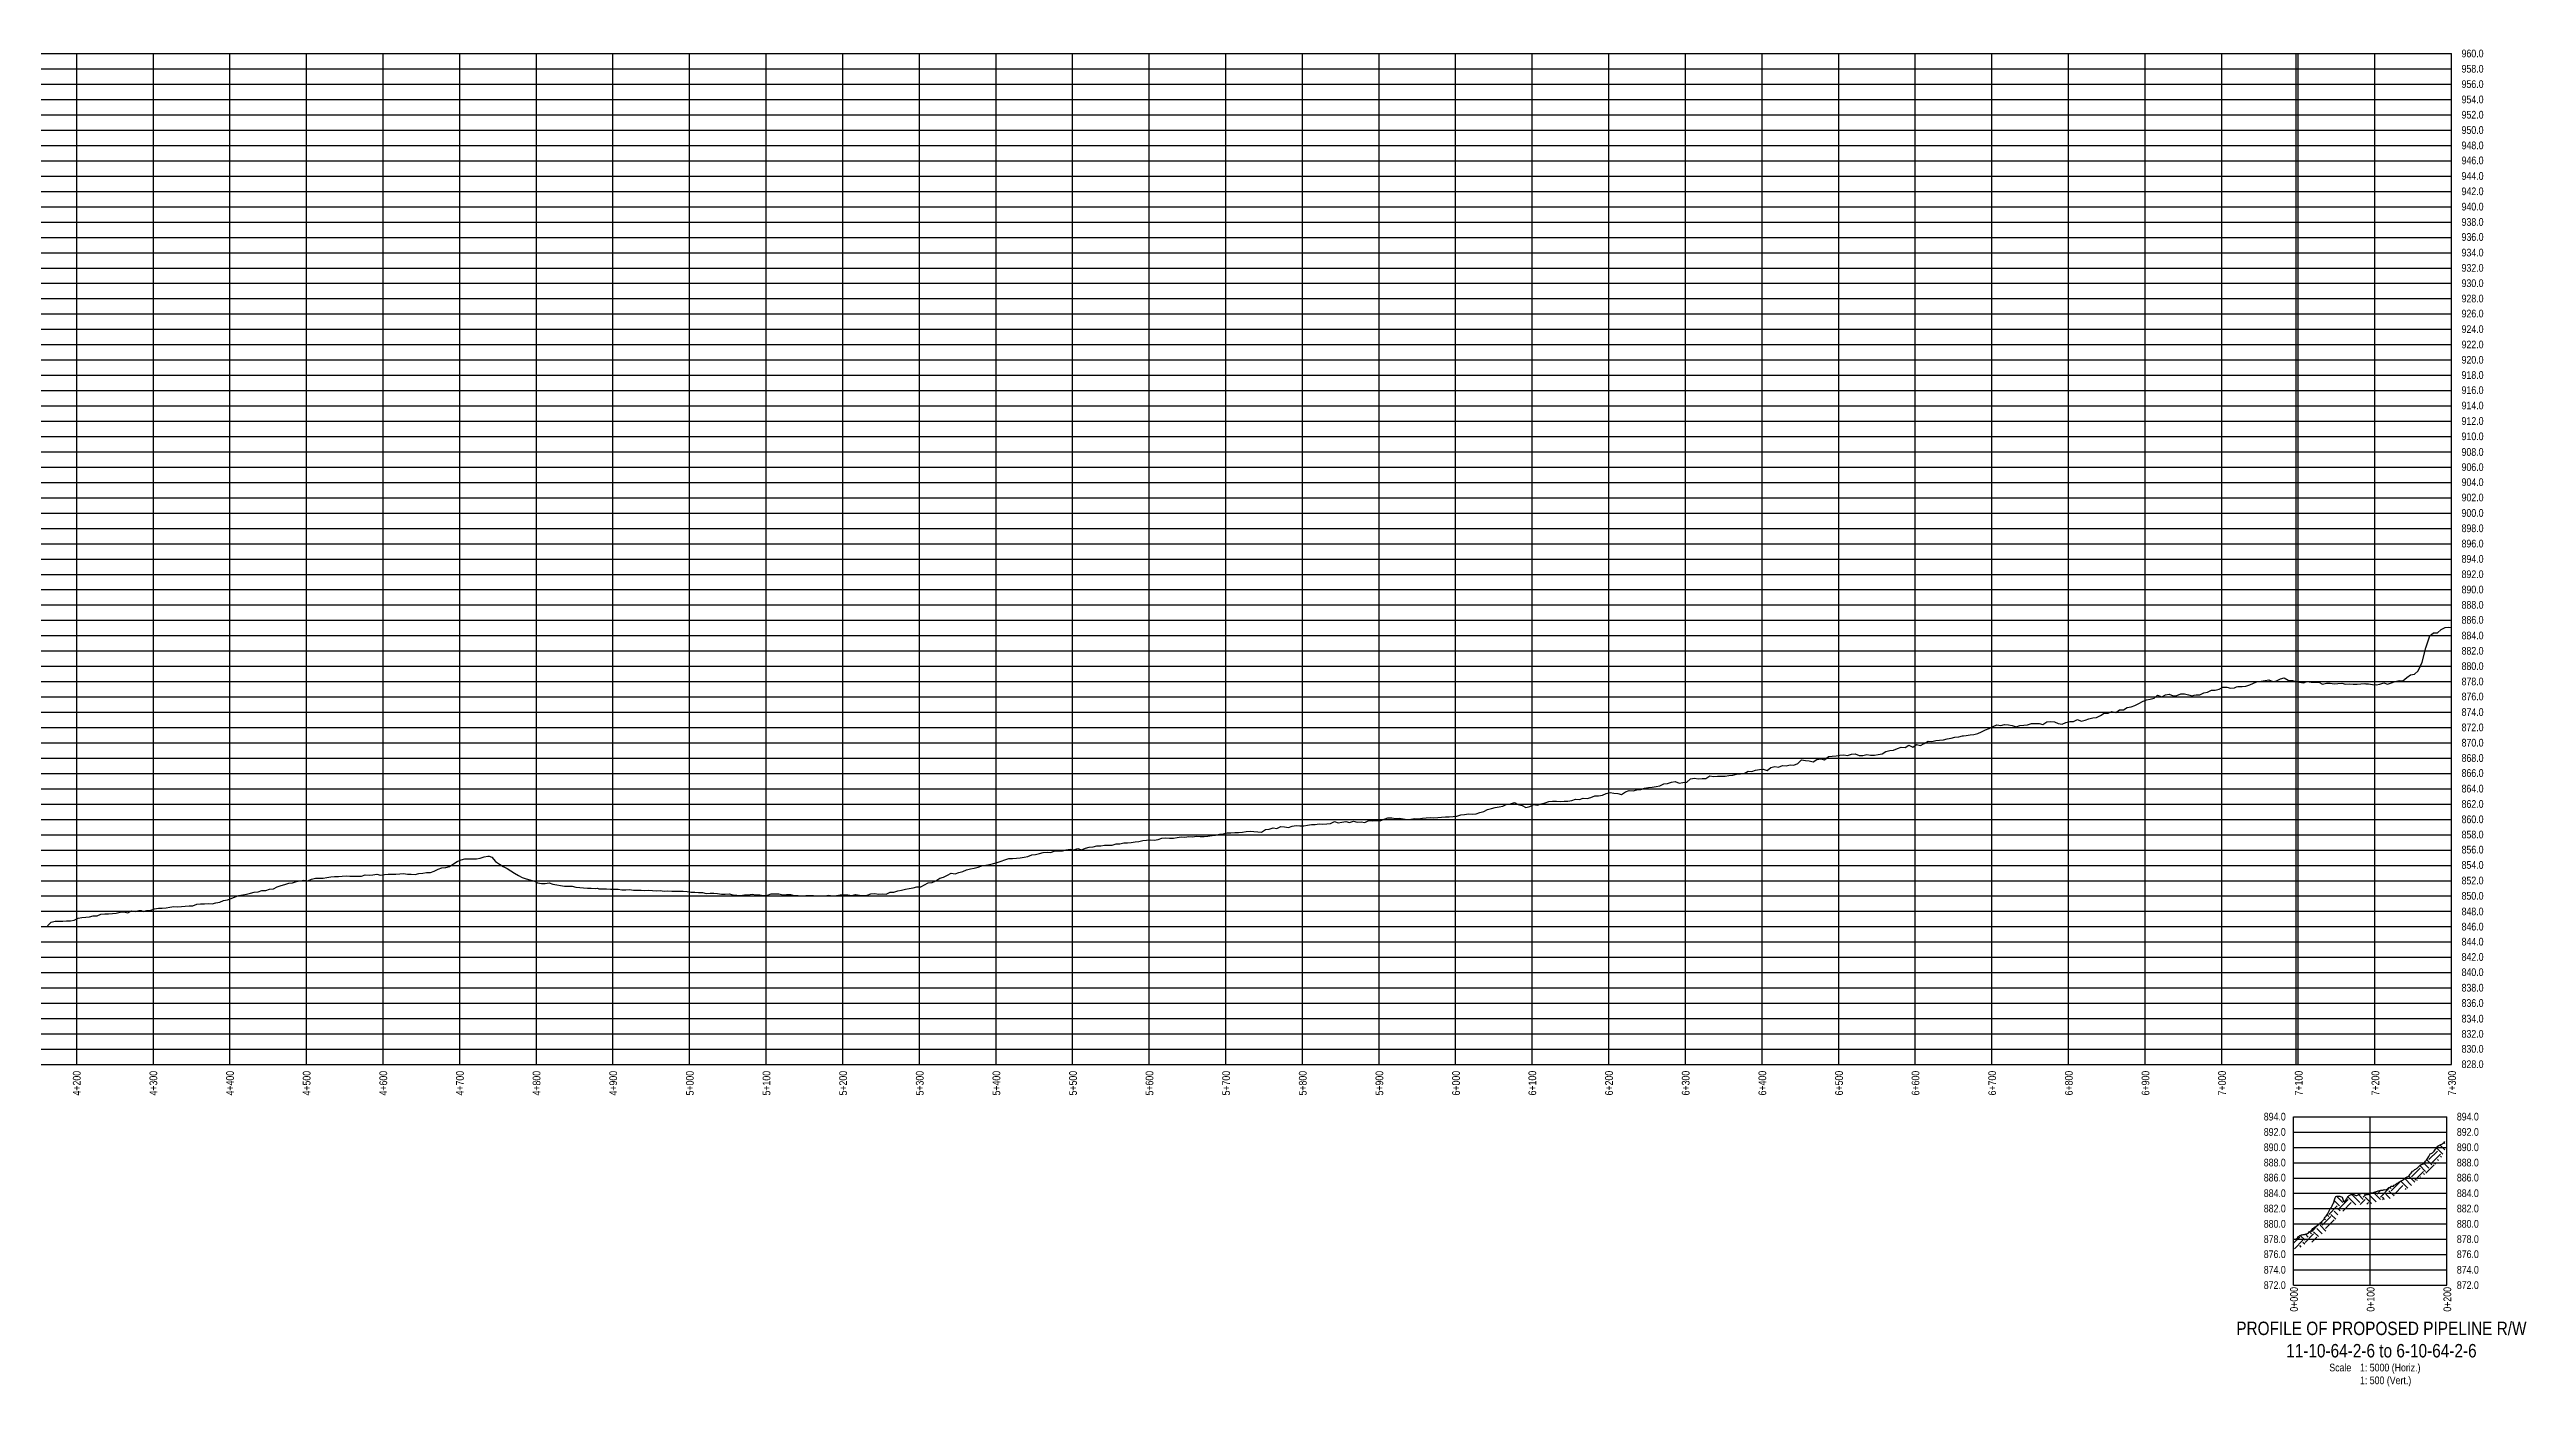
# Model space of a CAD drawing. Extents: x 406232 to 435383, y 6039561 to 6052989.
# Drawn here: x 429843 to 433074, y 6047899 to 6049644 of the extents above; entities that cross this region are included whole.
import ezdxf
from ezdxf.enums import TextEntityAlignment as Align

# ---------------------------------------------------------------- set-up
doc = ezdxf.new("R2010")
doc.units = 0
doc.header["$LTSCALE"] = 5
doc.linetypes.add('foc-TOPO', pattern=[1, 0.2, -0.8])
doc.layers.get('Defpoints').update_dxf_attribs({"color": 9})
for name, color, linetype in [('DETAIL-T', 7, 'Continuous'), ('L-DETAIL-T', 3, 'Continuous'), ('P-CROSSINGS-GRID', 8, 'Continuous'), ('P-CROSSINGS-GROUND', 48, 'foc-TOPO'), ('P-CROSSINGS-LINE', 3, 'Continuous'), ('S-T7', 7, 'Continuous')]:
    doc.layers.add(name, color=color, linetype=linetype)
doc.styles.add('140', font='ARIALN.TTF', dxfattribs={"height": 15})
doc.styles.add('80', font='ARIALN.TTF', dxfattribs={"height": 10})
doc.styles.add('80L', font='ARIALN.TTF', dxfattribs={"height": 10})

msp = doc.modelspace()

# ---------------------------------------------------------------- hatches: boundary and pattern name
at = {"layer": 'P-CROSSINGS-GROUND'}
h = msp.add_hatch(dxfattribs=at)
h.set_pattern_fill('EARTH', color=256, scale=2.500995, angle=45)
h.set_pattern_definition([(45, (-8603.97, 13797.937), (0, 22.459572015), [15.881315674, -15.881315674]), (45, (-8608.181, 13802.148), (0, 22.459572015), [15.881315674, -15.881315674]), (45, (-8612.392, 13806.36), (0, 22.459572015), [15.881315674, -15.881315674]), (135, (-8612.392, 13809.167), (-22.459572015, 0), [15.881315674, -15.881315674]), (135, (-8608.181, 13813.378), (-22.459572015, 0), [15.881315674, -15.881315674]), (135, (-8603.97, 13817.59), (-22.459572015, 0), [15.881315674, -15.881315674])])
h.paths.add_polyline_path([(432770.629, 6048078.766), (432772.015, 6048078.688), (432774.738, 6048078.865), (432778.919, 6048079.799), (432783.337, 6048082.709), (432784.599, 6048084.202), (432784.864, 6048084.293), (432785.428, 6048084.877), (432785.615, 6048084.909), (432787.526, 6048085.09), (432789.78, 6048085.829), (432790.848, 6048086.165), (432792.145, 6048086.606), (432794.729, 6048087.564), (432798.368, 6048090.041), (432799.735, 6048091.638), (432799.854, 6048091.736), (432800.964, 6048092.635), (432802.282, 6048093.767), (432803.65, 6048095.036), (432803.919, 6048095.308), (432804.644, 6048095.427), (432807.938, 6048098.429), (432808.411, 6048098.707), (432809.498, 6048099.38), (432811.084, 6048100.346), (432813.587, 6048102.304), (432815.236, 6048104.189), (432815.636, 6048104.619), (432816.974, 6048105.773), (432818.836, 6048108.081), (432820.043, 6048109.701), (432821.109, 6048111.184), (432822.059, 6048112.51), (432822.872, 6048113.608), (432823.744, 6048114.703), (432825.333, 6048116.71), (432827.261, 6048120.069), (432828.358, 6048122.882), (432828.884, 6048123.897), (432829.368, 6048124.711), (432830.561, 6048126.312), (432831.607, 6048128.298), (432837.722, 6048123.538), (432847.456, 6048132.683), (432849.334, 6048135.368), (432849.784, 6048136.066), (432850.283, 6048135.937), (432853.826, 6048135.888), (432858.934, 6048136.671), (432860.119, 6048137.555), (432864.114, 6048136.644), (432867.647, 6048136.965), (432869.796, 6048137.356), (432871.086, 6048137.723), (432872.577, 6048138.07), (432874.917, 6048138.945), (432876.161, 6048139.556), (432876.292, 6048139.573), (432878.461, 6048140.119), (432880.363, 6048140.752), (432880.526, 6048140.821), (432882.121, 6048141.106), (432884.009, 6048142.121), (432884.36, 6048142.182), (432885.519, 6048142.434), (432886.542, 6048142.64), (432887.495, 6048142.851), (432887.716, 6048142.894), (432888.454, 6048142.961), (432889.889, 6048143.176), (432892.227, 6048142.689), (432898.616, 6048145.386), (432900.816, 6048147.274), (432901.019, 6048147.428), (432902.044, 6048147.846), (432907.362, 6048149.46), (432910.14, 6048152.052), (432910.333, 6048152.206), (432910.533, 6048152.338), (432911.344, 6048152.805), (432912.733, 6048153.657), (432914.02, 6048154.529), (432915.123, 6048155.293), (432915.708, 6048155.707), (432915.98, 6048155.864), (432916.756, 6048156.269), (432917.708, 6048156.769), (432918.641, 6048157.246), (432920.597, 6048158.244), (432923.368, 6048160.323), (432923.898, 6048160.896), (432924.654, 6048161.183), (432927.629, 6048163.123), (432929.305, 6048164.651), (432930.99, 6048166.14), (432932.885, 6048168.456), (432934.06, 6048170.097), (432934.253, 6048170.358), (432934.47, 6048170.52), (432935.477, 6048171.283), (432936.062, 6048171.721), (432936.579, 6048172.049), (432937.888, 6048172.855), (432939.858, 6048174.27), (432941.491, 6048175.77), (432942.838, 6048177.051), (432943.07, 6048177.3), (432944.266, 6048177.662), (432947.292, 6048179.618), (432949.669, 6048181.535), (432951.728, 6048183.908), (432952.859, 6048185.446), (432953.552, 6048186.306), (432954.962, 6048187.94), (432956.778, 6048190.717), (432957.291, 6048191.718), (432957.595, 6048191.751), (432962.358, 6048196.397), (432964.001, 6048198.569), (432965.035, 6048199.995), (432965.97, 6048201.256), (432966.857, 6048202.435), (432967.418, 6048203.146), (432967.959, 6048203.395), (432967.959, 6048218.613), (432966.959, 6048217.536), (432965.959, 6048216.433), (432964.959, 6048215.799), (432963.959, 6048215.324), (432962.959, 6048214.848), (432961.959, 6048214.388), (432960.959, 6048213.908), (432959.959, 6048213.457), (432958.959, 6048212.628), (432957.959, 6048211.329), (432956.959, 6048210.062), (432955.959, 6048208.733), (432954.959, 6048207.384), (432953.959, 6048206.006), (432952.959, 6048204.683), (432951.959, 6048203.707), (432950.959, 6048203.599), (432949.959, 6048203.151), (432948.959, 6048202.389), (432947.959, 6048200.846), (432946.959, 6048198.953), (432945.959, 6048197.002), (432944.959, 6048195.472), (432943.959, 6048194.313), (432942.959, 6048193.075), (432941.959, 6048191.715), (432940.959, 6048190.562), (432939.959, 6048189.755), (432938.959, 6048189.109), (432937.959, 6048188.806), (432936.959, 6048188.658), (432935.959, 6048188.006), (432934.959, 6048186.92), (432933.959, 6048185.85), (432932.959, 6048184.898), (432931.959, 6048183.98), (432930.959, 6048183.262), (432929.959, 6048182.646), (432928.959, 6048182.012), (432927.959, 6048181.262), (432926.959, 6048180.506), (432925.959, 6048179.758), (432924.959, 6048178.802), (432923.959, 6048177.453), (432922.959, 6048176.055), (432921.959, 6048174.833), (432920.959, 6048173.949), (432919.959, 6048173.038), (432918.959, 6048172.386), (432917.959, 6048172.007), (432916.959, 6048171.572), (432915.959, 6048170.717), (432914.959, 6048169.634), (432913.959, 6048168.884), (432912.959, 6048168.373), (432911.959, 6048167.863), (432910.959, 6048167.337), (432909.959, 6048166.815), (432908.959, 6048166.237), (432907.959, 6048165.53), (432906.959, 6048164.837), (432905.959, 6048164.16), (432904.959, 6048163.547), (432903.959, 6048162.971), (432902.959, 6048162.309), (432901.959, 6048161.507), (432900.959, 6048160.574), (432899.959, 6048160.271), (432898.959, 6048160.536), (432897.959, 6048160.351), (432896.959, 6048159.658), (432895.959, 6048158.858), (432894.959, 6048158.451), (432893.959, 6048157.757), (432892.959, 6048156.996), (432891.959, 6048156.138), (432890.959, 6048155.716), (432889.959, 6048155.924), (432888.959, 6048155.813), (432887.959, 6048155.521), (432886.959, 6048155.371), (432885.959, 6048155.28), (432884.959, 6048155.087), (432883.959, 6048154.865), (432882.959, 6048154.664), (432881.959, 6048154.447), (432880.959, 6048154.272), (432879.959, 6048154.074), (432878.959, 6048153.592), (432877.959, 6048153.054), (432876.959, 6048152.875), (432875.959, 6048152.455), (432874.959, 6048152.122), (432873.959, 6048151.87), (432872.959, 6048151.741), (432871.959, 6048151.525), (432870.959, 6048150.922), (432869.959, 6048150.43), (432868.959, 6048150.056), (432867.959, 6048149.824), (432866.959, 6048149.539), (432865.959, 6048149.357), (432864.959, 6048149.266), (432863.959, 6048149.494), (432862.959, 6048150.311), (432861.959, 6048151.063), (432860.959, 6048151.378), (432859.959, 6048151.208), (432858.959, 6048151), (432857.959, 6048150.69), (432856.959, 6048150.33), (432855.959, 6048149.82), (432854.959, 6048149.295), (432853.959, 6048148.549), (432852.959, 6048148.395), (432851.959, 6048148.409), (432850.959, 6048148.668), (432849.959, 6048149.273), (432848.959, 6048149.797), (432847.959, 6048150.055), (432846.959, 6048149.588), (432845.959, 6048149.516), (432844.959, 6048149.038), (432843.959, 6048148.532), (432842.959, 6048148.062), (432841.959, 6048146.815), (432840.959, 6048145.453), (432839.959, 6048143.887), (432838.959, 6048142.334), (432837.959, 6048140.905), (432836.959, 6048139.965), (432835.959, 6048140.743), (432834.959, 6048143.589), (432833.959, 6048145.855), (432832.959, 6048146.606), (432831.959, 6048146.906), (432830.959, 6048147.328), (432829.959, 6048147.509), (432828.959, 6048147.468), (432827.959, 6048147.442), (432826.959, 6048147.447), (432825.959, 6048146.929), (432824.959, 6048145.13), (432823.959, 6048142.359), (432822.959, 6048139.677), (432821.959, 6048136.863), (432820.959, 6048134.895), (432819.959, 6048132.996), (432818.959, 6048131.654), (432817.959, 6048129.97), (432816.959, 6048128.043), (432815.959, 6048125.478), (432814.959, 6048123.736), (432813.959, 6048122.473), (432812.959, 6048121.218), (432811.959, 6048119.866), (432810.959, 6048118.471), (432809.959, 6048117.08), (432808.959, 6048115.737), (432807.959, 6048114.497), (432806.959, 6048113.636), (432805.959, 6048112.562), (432804.959, 6048111.418), (432803.959, 6048110.636), (432802.959, 6048110.027), (432801.959, 6048109.408), (432800.959, 6048108.821), (432799.959, 6048108.063), (432798.959, 6048107.151), (432797.959, 6048106.986), (432796.959, 6048106.173), (432795.959, 6048105.026), (432794.959, 6048104.017), (432793.959, 6048103.089), (432792.959, 6048102.23), (432791.959, 6048101.42), (432790.959, 6048100.6), (432789.959, 6048099.431), (432788.959, 6048098.751), (432787.959, 6048098.38), (432786.959, 6048098.039), (432785.959, 6048097.725), (432784.959, 6048097.397), (432783.959, 6048097.303), (432782.959, 6048097.129), (432781.959, 6048096.929), (432780.959, 6048096.713), (432779.959, 6048096.423), (432778.959, 6048096.16), (432777.959, 6048095.126), (432776.959, 6048094.781), (432775.959, 6048093.335), (432774.959, 6048092.152), (432773.959, 6048091.493), (432772.959, 6048091.27), (432771.959, 6048091.205), (432770.959, 6048091.261), (432770.629, 6048091.271)])

# ---------------------------------------------------------------- linework, layer by layer
at = {"layer": 'Defpoints', "color": 6}
msp.add_line((432773.996, 6048319.229), (432773.996, 6049638.627), dxfattribs=at)
at = {"layer": 'P-CROSSINGS-GRID', "color": 8}
for p, q in [((425679.984, 6049638.627), (432976.719, 6049638.627)), ((425679.984, 6049618.636), (432976.719, 6049618.636)), ((429878.105, 6048319.229), (429878.105, 6049638.627)), ((429978.061, 6048319.229), (429978.061, 6049638.627)), ((430078.016, 6048319.229), (430078.016, 6049638.627)), ((430177.971, 6048319.229), (430177.971, 6049638.627)), ((430277.927, 6048319.229), (430277.927, 6049638.627)), ((430377.882, 6048319.229), (430377.882, 6049638.627)), ((430477.837, 6048319.229), (430477.837, 6049638.627)), ((430577.792, 6048319.229), (430577.792, 6049638.627)), ((430677.748, 6048319.229), (430677.748, 6049638.627)), ((430777.703, 6048319.229), (430777.703, 6049638.627)), ((430877.658, 6048319.229), (430877.658, 6049638.627)), ((430977.613, 6048319.229), (430977.613, 6049638.627)), ((431077.569, 6048319.229), (431077.569, 6049638.627)), ((431177.524, 6048319.229), (431177.524, 6049638.627)), ((431277.479, 6048319.229), (431277.479, 6049638.627)), ((431377.434, 6048319.229), (431377.434, 6049638.627)), ((431477.39, 6048319.229), (431477.39, 6049638.627)), ((431577.345, 6048319.229), (431577.345, 6049638.627)), ((431677.3, 6048319.229), (431677.3, 6049638.627)), ((431777.256, 6048319.229), (431777.256, 6049638.627)), ((431877.211, 6048319.229), (431877.211, 6049638.627)), ((431977.166, 6048319.229), (431977.166, 6049638.627)), ((432077.121, 6048319.229), (432077.121, 6049638.627)), ((432177.077, 6048319.229), (432177.077, 6049638.627)), ((432277.032, 6048319.229), (432277.032, 6049638.627)), ((432376.987, 6048319.229), (432376.987, 6049638.627)), ((432476.942, 6048319.229), (432476.942, 6049638.627)), ((432576.898, 6048319.229), (432576.898, 6049638.627)), ((432676.853, 6048319.229), (432676.853, 6049638.627)), ((432776.808, 6048319.229), (432776.808, 6049638.627)), ((432876.763, 6048319.229), (432876.763, 6049638.627)), ((432976.719, 6048319.229), (432976.719, 6049638.627)), ((425679.984, 6049598.645), (432976.719, 6049598.645)), ((425679.984, 6049578.654), (432976.719, 6049578.654)), ((425679.984, 6049558.663), (432976.719, 6049558.663)), ((425679.984, 6049538.672), (432976.719, 6049538.672)), ((425679.984, 6049518.682), (432976.719, 6049518.682)), ((425679.984, 6049498.691), (432976.719, 6049498.691)), ((425679.984, 6049478.7), (432976.719, 6049478.7)), ((425679.984, 6049458.709), (432976.719, 6049458.709)), ((425679.984, 6049438.718), (432976.719, 6049438.718)), ((425679.984, 6049418.727), (432976.719, 6049418.727)), ((425679.984, 6049398.736), (432976.719, 6049398.736)), ((425679.984, 6049378.745), (432976.719, 6049378.745)), ((425679.984, 6049358.755), (432976.719, 6049358.755)), ((425679.984, 6049338.764), (432976.719, 6049338.764)), ((425679.984, 6049318.773), (432976.719, 6049318.773)), ((425679.984, 6049298.782), (432976.719, 6049298.782)), ((425679.984, 6049278.791), (432976.719, 6049278.791)), ((425679.984, 6049258.8), (432976.719, 6049258.8)), ((425679.984, 6049238.809), (432976.719, 6049238.809)), ((425679.984, 6049218.818), (432976.719, 6049218.818)), ((425679.984, 6049198.828), (432976.719, 6049198.828)), ((425679.984, 6049178.837), (432976.719, 6049178.837)), ((425679.984, 6049158.846), (432976.719, 6049158.846)), ((425679.984, 6049138.855), (432976.719, 6049138.855)), ((425679.984, 6049118.864), (432976.719, 6049118.864)), ((425679.984, 6049098.873), (432976.719, 6049098.873)), ((425679.984, 6049078.882), (432976.719, 6049078.882)), ((425679.984, 6049058.891), (432976.719, 6049058.891)), ((425679.984, 6049038.901), (432976.719, 6049038.901)), ((425679.984, 6049018.91), (432976.719, 6049018.91)), ((425679.984, 6048998.919), (432976.719, 6048998.919)), ((425679.984, 6048978.928), (432976.719, 6048978.928)), ((425679.984, 6048958.937), (432976.719, 6048958.937)), ((425679.984, 6048938.946), (432976.719, 6048938.946)), ((425679.984, 6048918.955), (432976.719, 6048918.955)), ((425679.984, 6048898.964), (432976.719, 6048898.964)), ((425679.984, 6048878.974), (432976.719, 6048878.974)), ((425679.984, 6048858.983), (432976.719, 6048858.983)), ((425679.984, 6048838.992), (432976.719, 6048838.992)), ((425679.984, 6048819.001), (432976.719, 6048819.001)), ((425679.984, 6048799.01), (432976.719, 6048799.01)), ((425679.984, 6048779.019), (432976.719, 6048779.019)), ((425679.984, 6048759.028), (432976.719, 6048759.028)), ((425679.984, 6048739.037), (432976.719, 6048739.037)), ((425679.984, 6048719.047), (432976.719, 6048719.047)), ((425679.984, 6048699.056), (432976.719, 6048699.056)), ((425679.984, 6048679.065), (432976.719, 6048679.065)), ((425679.984, 6048659.074), (432976.719, 6048659.074)), ((425679.984, 6048639.083), (432976.719, 6048639.083)), ((425679.984, 6048619.092), (432976.719, 6048619.092)), ((425679.984, 6048599.101), (432976.719, 6048599.101)), ((425679.984, 6048579.11), (432976.719, 6048579.11)), ((425679.984, 6048559.12), (432976.719, 6048559.12)), ((425679.984, 6048539.129), (432976.719, 6048539.129)), ((425679.984, 6048519.138), (432976.719, 6048519.138)), ((425679.984, 6048499.147), (432976.719, 6048499.147)), ((425679.984, 6048479.156), (432976.719, 6048479.156)), ((425679.984, 6048459.165), (432976.719, 6048459.165)), ((425679.984, 6048439.174), (432976.719, 6048439.174)), ((425679.984, 6048419.183), (432976.719, 6048419.183)), ((425679.984, 6048399.193), (432976.719, 6048399.193)), ((425679.984, 6048379.202), (432976.719, 6048379.202)), ((425679.984, 6048359.211), (432976.719, 6048359.211)), ((425679.984, 6048339.22), (432976.719, 6048339.22)), ((425679.984, 6048319.229), (432976.719, 6048319.229)), ((432770.629, 6048250.997), (432970.539, 6048250.997)), ((432770.629, 6048031.098), (432770.629, 6048250.997)), ((432870.584, 6048031.098), (432870.584, 6048250.997)), ((432970.539, 6048031.098), (432970.539, 6048250.997)), ((432770.629, 6048231.006), (432970.539, 6048231.006)), ((432770.629, 6048211.015), (432970.539, 6048211.015)), ((432770.629, 6048191.025), (432970.539, 6048191.025)), ((432770.629, 6048171.034), (432970.539, 6048171.034)), ((432770.629, 6048151.043), (432970.539, 6048151.043)), ((432770.629, 6048131.052), (432970.539, 6048131.052)), ((432770.629, 6048111.061), (432970.539, 6048111.061)), ((432770.629, 6048091.07), (432970.539, 6048091.07)), ((432770.629, 6048071.079), (432970.539, 6048071.079)), ((432770.629, 6048051.088), (432970.539, 6048051.088)), ((432770.629, 6048031.098), (432970.539, 6048031.098))]:
    msp.add_line(p, q, dxfattribs=at)
at = {"layer": 'P-CROSSINGS-LINE', "color": 3}
for points in [[(429839.772, 6048500.325), (429844.77, 6048504.809), (429849.768, 6048506.352), (429854.766, 6048506.323), (429859.763, 6048506.181), (429864.761, 6048506.632), (429869.759, 6048506.818), (429874.756, 6048507.463), (429879.754, 6048510.167), (429884.752, 6048510.84), (429889.75, 6048511.439), (429894.747, 6048511.873), (429899.745, 6048513.189), (429904.743, 6048513.425), (429909.741, 6048515.253), (429914.738, 6048515.846), (429919.736, 6048515.928), (429924.734, 6048516.196), (429929.731, 6048516.731), (429934.729, 6048517.865), (429939.727, 6048518.438), (429944.725, 6048517.303), (429949.722, 6048519.559), (429954.72, 6048519.045), (429959.718, 6048520.22), (429962.068, 6048520.177), (429964.715, 6048518.88), (429969.713, 6048520.155), (429974.711, 6048520.783), (429979.709, 6048522.192), (429984.706, 6048523.257), (429989.704, 6048523.048), (429994.702, 6048523.659), (429999.699, 6048524.629), (430004.697, 6048525.332), (430009.695, 6048524.773), (430014.693, 6048525.258), (430019.69, 6048525.644), (430024.688, 6048526.451), (430029.686, 6048526.456), (430034.683, 6048528.484), (430039.681, 6048528.871), (430044.679, 6048528.741), (430049.677, 6048529.211), (430054.674, 6048528.839), (430059.672, 6048530.326), (430064.67, 6048531.264), (430069.668, 6048533.312), (430074.665, 6048534.238), (430079.663, 6048535.962), (430084.661, 6048537.866), (430089.658, 6048539.718), (430094.656, 6048540.804), (430099.654, 6048541.478), (430104.652, 6048542.783), (430109.649, 6048543.954), (430114.647, 6048544.629), (430119.645, 6048546.24), (430124.642, 6048546.466), (430129.64, 6048547.829), (430134.638, 6048548.415), (430139.636, 6048551.24), (430144.633, 6048553.036), (430149.631, 6048554.1), (430154.629, 6048555.74), (430159.626, 6048556.316), (430164.624, 6048557.831), (430169.622, 6048558.808), (430174.62, 6048559.598), (430179.617, 6048559.072), (430184.615, 6048561.271), (430189.613, 6048562.342), (430194.61, 6048562.414), (430199.608, 6048562.36), (430204.606, 6048563.133), (430209.604, 6048563.925), (430214.601, 6048564.604), (430219.599, 6048564.447), (430224.597, 6048565.043), (430229.595, 6048565.31), (430234.592, 6048565.192), (430239.59, 6048565.165), (430244.588, 6048564.882), (430249.585, 6048565.174), (430254.583, 6048566.821), (430259.581, 6048566.363), (430264.579, 6048566.599), (430269.576, 6048567.691), (430274.574, 6048566.464), (430279.572, 6048567.102), (430284.569, 6048567.759), (430289.567, 6048567.593), (430294.565, 6048567.791), (430299.563, 6048568.019), (430304.56, 6048568.282), (430309.558, 6048567.543), (430314.556, 6048567.829), (430319.553, 6048567.131), (430324.551, 6048568.373), (430329.549, 6048569.06), (430334.547, 6048569.626), (430339.544, 6048569.626), (430344.542, 6048571.678), (430349.54, 6048574.284), (430354.537, 6048575.689), (430359.535, 6048576.208), (430364.533, 6048577.515), (430369.531, 6048581.223), (430374.528, 6048583.974), (430379.526, 6048586.522), (430384.524, 6048587.8), (430389.521, 6048587.785), (430394.519, 6048587.703), (430399.517, 6048587.458), (430404.515, 6048588.621), (430409.512, 6048590.394), (430414.51, 6048591.072), (430416.438, 6048591.075), (430419.508, 6048589.732), (430424.506, 6048584.003), (430429.503, 6048580.599), (430434.501, 6048577.802), (430439.499, 6048575.179), (430444.496, 6048571.955), (430449.494, 6048568.775), (430454.492, 6048565.935), (430459.49, 6048563.323), (430464.487, 6048561.719), (430469.485, 6048560.211), (430474.483, 6048558.927), (430479.48, 6048556.247), (430484.478, 6048555.285), (430489.476, 6048555.45), (430494.474, 6048556.31), (430499.471, 6048554.606), (430504.469, 6048553.77), (430509.467, 6048552.957), (430514.464, 6048552.064), (430519.462, 6048551.825), (430524.46, 6048551.747), (430529.458, 6048550.724), (430534.455, 6048550.242), (430539.453, 6048549.56), (430544.451, 6048549.188), (430549.448, 6048549.493), (430554.446, 6048548.895), (430557.592, 6048549.304), (430559.444, 6048548.478), (430564.442, 6048548.682), (430569.439, 6048548.513), (430574.437, 6048547.965), (430579.435, 6048547.869), (430584.433, 6048547.937), (430589.43, 6048547.236), (430594.428, 6048547.224), (430599.426, 6048547.631), (430604.423, 6048546.807), (430609.421, 6048546.65), (430614.419, 6048546.615), (430619.417, 6048546.484), (430624.414, 6048546.566), (430629.412, 6048546.269), (430634.41, 6048545.825), (430639.407, 6048546.491), (430644.405, 6048545.514), (430649.403, 6048545.743), (430654.401, 6048545.46), (430659.398, 6048545.528), (430664.396, 6048545.421), (430669.394, 6048545.444), (430674.391, 6048544.856), (430679.389, 6048544.111), (430684.387, 6048544.053), (430689.385, 6048543.541), (430694.382, 6048543.567), (430699.38, 6048542.327), (430704.378, 6048542.905), (430709.375, 6048542.604), (430714.373, 6048542.283), (430719.371, 6048541.625), (430724.369, 6048541.46), (430729.366, 6048542.137), (430734.364, 6048540.614), (430739.362, 6048540.092), (430744.359, 6048539.813), (430749.357, 6048540.526), (430754.355, 6048540.844), (430759.353, 6048541.719), (430764.35, 6048540.621), (430769.348, 6048540.638), (430774.346, 6048539.596), (430779.344, 6048540.176), (430784.341, 6048542.074), (430789.339, 6048541.797), (430794.337, 6048542.147), (430799.334, 6048540.713), (430804.332, 6048541.178), (430809.33, 6048540.992), (430814.328, 6048539.809), (430819.325, 6048539.618), (430824.323, 6048539.448), (430829.321, 6048539.763), (430834.318, 6048539.962), (430839.316, 6048539.891), (430844.314, 6048539.29), (430849.312, 6048539.434), (430854.309, 6048539.252), (430859.307, 6048540.094), (430864.305, 6048539.376), (430869.302, 6048539.963), (430874.3, 6048540.734), (430879.298, 6048540.693), (430884.296, 6048540.556), (430889.293, 6048539.604), (430894.291, 6048541.021), (430899.289, 6048540.393), (430904.286, 6048539.922), (430909.284, 6048540.364), (430914.282, 6048542.087), (430919.28, 6048542.231), (430924.277, 6048541.552), (430929.275, 6048541.811), (430934.273, 6048541.505), (430939.271, 6048544.221), (430944.268, 6048544.245), (430949.266, 6048545.903), (430954.264, 6048546.55), (430959.261, 6048548.185), (430964.259, 6048548.755), (430969.257, 6048549.629), (430974.255, 6048551.141), (430979.252, 6048551.095), (430984.25, 6048553.694), (430989.248, 6048556.274), (430994.245, 6048556.867), (430999.243, 6048559.116), (431004.241, 6048562.205), (431009.239, 6048563.83), (431014.236, 6048566.156), (431019.234, 6048568.795), (431024.232, 6048568.069), (431029.229, 6048569.58), (431034.227, 6048570.948), (431039.225, 6048573.124), (431044.223, 6048574.663), (431049.22, 6048575.24), (431054.218, 6048576.602), (431058.91, 6048578.404), (431064.213, 6048579.388), (431069.211, 6048580.065), (431074.209, 6048581.616), (431079.207, 6048582.66), (431084.204, 6048584.521), (431089.202, 6048586.205), (431094.2, 6048587.899), (431099.198, 6048587.919), (431104.195, 6048588.325), (431109.193, 6048588.775), (431114.191, 6048589.732), (431119.188, 6048590.64), (431124.186, 6048592.743), (431129.184, 6048593.112), (431134.182, 6048594.768), (431139.179, 6048595.888), (431144.177, 6048596.181), (431149.175, 6048596.003), (431154.172, 6048598.231), (431159.17, 6048598.283), (431164.168, 6048598.23), (431169.166, 6048599.351), (431174.163, 6048600.039), (431179.161, 6048599.259), (431184.159, 6048601.097), (431189.156, 6048599.582), (431194.154, 6048601.706), (431199.152, 6048602.761), (431204.15, 6048603.128), (431209.147, 6048604.43), (431214.145, 6048604.384), (431219.143, 6048605.375), (431224.14, 6048605.301), (431229.138, 6048605.642), (431234.136, 6048607.13), (431239.134, 6048607.18), (431244.131, 6048608.706), (431249.129, 6048608.447), (431254.127, 6048608.746), (431259.124, 6048609.823), (431264.122, 6048610.084), (431269.12, 6048611.397), (431274.118, 6048611.896), (431279.115, 6048612.536), (431284.113, 6048612.155), (431289.111, 6048613.048), (431294.109, 6048614.411), (431299.106, 6048614.903), (431304.104, 6048614.702), (431309.102, 6048614.532), (431314.099, 6048615.619), (431319.097, 6048616.553), (431324.095, 6048616.062), (431329.093, 6048616.676), (431334.09, 6048616.431), (431339.088, 6048617.081), (431344.086, 6048616.773), (431349.083, 6048616.795), (431354.081, 6048617.141), (431359.079, 6048617.9), (431359.639, 6048618.05), (431359.677, 6048618.064), (431364.077, 6048618.428), (431369.074, 6048619.919), (431374.072, 6048620.068), (431379.07, 6048621.491), (431384.067, 6048621.502), (431389.065, 6048622.152), (431394.063, 6048622.002), (431399.061, 6048622.582), (431404.058, 6048623.237), (431409.056, 6048623.78), (431414.054, 6048623.131), (431419.051, 6048622.939), (431424.049, 6048622.215), (431429.047, 6048625.843), (431434.045, 6048626.287), (431439.042, 6048628.051), (431444.04, 6048627.43), (431449.038, 6048629.739), (431454.036, 6048629.294), (431459.033, 6048628.599), (431464.031, 6048630.311), (431469.029, 6048631.31), (431474.026, 6048630.828), (431479.024, 6048630.663), (431484.022, 6048631.776), (431489.02, 6048632.602), (431494.017, 6048632.407), (431499.015, 6048633.159), (431504.013, 6048632.677), (431509.01, 6048633.342), (431514.008, 6048633.835), (431519.006, 6048636.545), (431524.004, 6048634.552), (431529.001, 6048635.68), (431533.999, 6048636.332), (431538.997, 6048634.834), (431543.994, 6048636.683), (431548.992, 6048635.576), (431553.99, 6048635.968), (431558.988, 6048635.097), (431563.985, 6048637.768), (431568.983, 6048637.028), (431573.981, 6048637.476), (431578.978, 6048637.102), (431583.976, 6048639.363), (431588.974, 6048641.14), (431593.972, 6048641.158), (431598.969, 6048640.296), (431603.967, 6048640.512), (431608.965, 6048639.868), (431613.962, 6048638.938), (431618.96, 6048639.397), (431623.958, 6048640.232), (431628.956, 6048639.957), (431633.953, 6048640.78), (431638.951, 6048641.094), (431643.949, 6048641.652), (431648.947, 6048641.341), (431653.944, 6048641.45), (431658.942, 6048642.184), (431663.94, 6048642.586), (431668.937, 6048642.311), (431673.935, 6048642.82), (431678.933, 6048643.442), (431683.931, 6048644.957), (431688.928, 6048645.455), (431693.926, 6048646.167), (431698.924, 6048646.03), (431703.921, 6048646.438), (431708.919, 6048648.015), (431713.917, 6048649.216), (431718.915, 6048651.931), (431723.912, 6048653.424), (431728.91, 6048654.451), (431733.908, 6048655.41), (431738.905, 6048656.34), (431743.903, 6048658.926), (431748.901, 6048659.5), (431753.899, 6048660.937), (431758.896, 6048658.595), (431763.894, 6048657.305), (431768.892, 6048654.593), (431773.889, 6048655.993), (431778.887, 6048658.463), (431783.885, 6048657.538), (431788.883, 6048659.444), (431793.88, 6048660.815), (431798.878, 6048662.64), (431803.876, 6048663.099), (431808.874, 6048662.819), (431813.871, 6048662.616), (431818.869, 6048663.017), (431823.867, 6048662.707), (431828.864, 6048663.746), (431833.862, 6048665.335), (431838.86, 6048664.868), (431843.858, 6048666.624), (431848.855, 6048666.496), (431853.853, 6048667.725), (431858.851, 6048669.735), (431863.848, 6048670.056), (431868.846, 6048670.771), (431873.844, 6048672.927), (431878.842, 6048674.292), (431883.839, 6048673.485), (431888.837, 6048672.799), (431893.835, 6048671.808), (431898.832, 6048675.243), (431903.83, 6048676.925), (431908.828, 6048676.507), (431913.826, 6048677.698), (431918.823, 6048678.215), (431923.821, 6048679.911), (431928.819, 6048680.877), (431933.816, 6048681.307), (431938.814, 6048681.874), (431943.812, 6048683.112), (431948.81, 6048685.419), (431953.807, 6048686.082), (431958.805, 6048687.82), (431963.803, 6048688.771), (431968.801, 6048686.417), (431973.798, 6048687.235), (431978.796, 6048687.577), (431983.794, 6048691.9), (431988.791, 6048693.019), (431993.789, 6048691.939), (431998.787, 6048692.653), (432003.785, 6048692.512), (432008.782, 6048695.959), (432013.78, 6048694.982), (432018.778, 6048695.525), (432023.775, 6048695.649), (432028.773, 6048695.501), (432033.771, 6048696.205), (432038.769, 6048697.01), (432043.766, 6048698.269), (432048.764, 6048698.722), (432053.762, 6048699.145), (432058.759, 6048702.098), (432063.757, 6048701.426), (432068.755, 6048703.457), (432073.753, 6048704.233), (432078.75, 6048704.724), (432083.748, 6048702.836), (432088.746, 6048706.84), (432093.743, 6048708.122), (432098.741, 6048707.168), (432103.739, 6048709.296), (432108.737, 6048709.18), (432113.734, 6048710.456), (432118.732, 6048709.662), (432123.73, 6048711.992), (432128.727, 6048716.751), (432133.725, 6048716.016), (432138.723, 6048715.694), (432143.721, 6048714.064), (432148.718, 6048717.061), (432153.716, 6048718.197), (432158.714, 6048716.75), (432163.712, 6048721.17), (432168.709, 6048721.807), (432173.707, 6048722.108), (432178.705, 6048722.785), (432183.702, 6048723.413), (432188.7, 6048722.58), (432193.698, 6048724.24), (432198.696, 6048724.734), (432203.693, 6048722.288), (432208.691, 6048722.458), (432213.689, 6048723.616), (432218.686, 6048722.93), (432223.684, 6048722.907), (432228.682, 6048723.803), (432233.68, 6048724.468), (432238.677, 6048727.778), (432243.675, 6048729.113), (432248.673, 6048729.58), (432253.67, 6048731.502), (432258.668, 6048733.202), (432263.666, 6048732.867), (432268.664, 6048735.813), (432273.661, 6048733.192), (432278.659, 6048736.988), (432283.657, 6048735.588), (432288.654, 6048737.994), (432293.652, 6048741.048), (432298.65, 6048740.816), (432303.648, 6048742.227), (432308.645, 6048742.39), (432313.643, 6048743.1), (432318.641, 6048744.23), (432323.639, 6048745.007), (432328.636, 6048746.524), (432333.634, 6048747.034), (432338.632, 6048747.969), (432339.778, 6048748.173), (432343.629, 6048748.503), (432348.627, 6048749.301), (432353.625, 6048750.03), (432358.623, 6048750.998), (432363.62, 6048753.389), (432368.618, 6048755.804), (432373.616, 6048757.642), (432378.613, 6048760.56), (432383.611, 6048762.386), (432388.609, 6048761.512), (432393.607, 6048762.875), (432398.604, 6048762.384), (432403.602, 6048761.782), (432408.6, 6048759.715), (432413.597, 6048761.813), (432418.595, 6048762.05), (432423.593, 6048762.707), (432428.591, 6048764.076), (432433.588, 6048764.208), (432438.586, 6048764.41), (432443.584, 6048762.914), (432448.581, 6048766.329), (432453.579, 6048766.888), (432458.577, 6048766.382), (432463.575, 6048764.124), (432468.572, 6048763.212), (432473.57, 6048765.396), (432478.568, 6048766.753), (432483.565, 6048767.051), (432488.563, 6048769.369), (432493.561, 6048767.33), (432498.559, 6048768.423), (432503.556, 6048770.16), (432508.554, 6048771.732), (432513.552, 6048771.991), (432518.55, 6048774.626), (432523.547, 6048777.962), (432528.545, 6048777.764), (432533.543, 6048780.112), (432538.54, 6048778.792), (432543.538, 6048781.974), (432548.536, 6048782.259), (432553.534, 6048785.007), (432558.531, 6048785.904), (432563.529, 6048787.538), (432568.527, 6048790.401), (432573.524, 6048793.113), (432578.522, 6048795.215), (432583.52, 6048795.986), (432588.518, 6048797.324), (432593.265, 6048801.427), (432598.513, 6048799.139), (432603.511, 6048801.796), (432608.508, 6048802.372), (432613.506, 6048800.391), (432618.504, 6048800.612), (432623.502, 6048803.068), (432628.499, 6048802.906), (432633.497, 6048801.502), (432638.495, 6048800.436), (432640.726, 6048801.039), (432643.492, 6048801.683), (432648.49, 6048801.484), (432653.488, 6048804.099), (432658.486, 6048805.19), (432663.483, 6048807.672), (432668.481, 6048807.879), (432673.479, 6048809.087), (432678.477, 6048811.519), (432683.474, 6048811.627), (432688.472, 6048810.251), (432693.47, 6048811.012), (432696.035, 6048811.901), (432697.73, 6048812.509), (432698.464, 6048812.506), (432703.461, 6048812.447), (432708.459, 6048813.031), (432713.457, 6048814.531), (432718.455, 6048816.916), (432723.452, 6048819.131), (432728.45, 6048819.702), (432733.448, 6048820.469), (432738.446, 6048821.432), (432743.443, 6048819.266), (432748.441, 6048819.989), (432753.439, 6048822.709), (432758.436, 6048824.011), (432763.434, 6048820.648), (432768.432, 6048820.576), (432769.03, 6048820.41), (432773.43, 6048819.201), (432778.427, 6048818.176), (432783.425, 6048817.385), (432788.423, 6048819.027), (432793.42, 6048818.416), (432798.418, 6048818.356), (432803.416, 6048818.169), (432808.414, 6048815.726), (432813.411, 6048816.849), (432818.409, 6048816.739), (432823.407, 6048816.104), (432828.404, 6048816.39), (432833.402, 6048816.954), (432838.4, 6048815.637), (432843.398, 6048815.935), (432848.395, 6048815.498), (432853.393, 6048815.447), (432858.391, 6048816.073), (432863.388, 6048816.643), (432864.888, 6048815.905), (432868.386, 6048816.103), (432873.384, 6048815.036), (432878.382, 6048814.876), (432883.379, 6048815.677), (432888.377, 6048817.171), (432893.375, 6048815.757), (432898.372, 6048817.229), (432903.37, 6048819.124), (432908.368, 6048820.243), (432912.755, 6048819.969), (432913.366, 6048820.1), (432918.363, 6048824.295), (432923.361, 6048827.631), (432928.359, 6048828.851), (432933.357, 6048833.166), (432938.354, 6048844.521), (432943.352, 6048863.233), (432948.35, 6048878.599), (432953.347, 6048882.646), (432958.345, 6048882.501), (432963.343, 6048887.015), (432968.341, 6048889.35), (432973.338, 6048889.999), (432976.719, 6048889.721)], [(432770.629, 6048091.271), (432770.959, 6048091.261), (432771.959, 6048091.205), (432772.959, 6048091.27), (432773.959, 6048091.493), (432774.959, 6048092.152), (432775.959, 6048093.335), (432776.959, 6048094.781), (432777.959, 6048095.126), (432778.959, 6048096.16), (432779.959, 6048096.423), (432780.959, 6048096.713), (432781.959, 6048096.929), (432782.959, 6048097.129), (432783.959, 6048097.303), (432784.959, 6048097.397), (432785.959, 6048097.725), (432786.959, 6048098.039), (432787.959, 6048098.38), (432788.959, 6048098.751), (432789.959, 6048099.431), (432790.959, 6048100.6), (432791.959, 6048101.42), (432792.959, 6048102.23), (432793.959, 6048103.089), (432794.959, 6048104.017), (432795.959, 6048105.026), (432796.959, 6048106.173), (432797.959, 6048106.986), (432798.959, 6048107.151), (432799.959, 6048108.063), (432800.959, 6048108.821), (432801.959, 6048109.408), (432802.959, 6048110.027), (432803.959, 6048110.636), (432804.959, 6048111.418), (432805.959, 6048112.562), (432806.959, 6048113.636), (432807.959, 6048114.497), (432808.959, 6048115.737), (432809.959, 6048117.08), (432810.959, 6048118.471), (432811.959, 6048119.866), (432812.959, 6048121.218), (432813.959, 6048122.473), (432814.959, 6048123.736), (432815.959, 6048125.478), (432816.959, 6048128.043), (432817.959, 6048129.97), (432818.959, 6048131.654), (432819.959, 6048132.996), (432820.959, 6048134.895), (432821.959, 6048136.863), (432822.959, 6048139.677), (432823.959, 6048142.359), (432824.959, 6048145.13), (432825.959, 6048146.929), (432826.959, 6048147.447), (432827.959, 6048147.442), (432828.959, 6048147.468), (432829.959, 6048147.509), (432830.959, 6048147.328), (432831.959, 6048146.906), (432832.959, 6048146.606), (432833.959, 6048145.855), (432834.959, 6048143.589), (432835.959, 6048140.743), (432836.959, 6048139.965), (432837.959, 6048140.905), (432838.959, 6048142.334), (432839.959, 6048143.887), (432840.959, 6048145.453), (432841.959, 6048146.815), (432842.959, 6048148.062), (432843.959, 6048148.532), (432844.959, 6048149.038), (432845.959, 6048149.516), (432846.959, 6048149.588), (432847.959, 6048150.055), (432848.959, 6048149.797), (432849.959, 6048149.273), (432850.959, 6048148.668), (432851.959, 6048148.409), (432852.959, 6048148.395), (432853.959, 6048148.549), (432854.959, 6048149.295), (432855.959, 6048149.82), (432856.959, 6048150.33), (432857.959, 6048150.69), (432858.959, 6048151), (432859.959, 6048151.208), (432860.959, 6048151.378), (432861.959, 6048151.063), (432862.959, 6048150.311), (432863.959, 6048149.494), (432864.959, 6048149.266), (432865.959, 6048149.357), (432866.959, 6048149.539), (432867.959, 6048149.824), (432868.959, 6048150.056), (432869.959, 6048150.43), (432870.959, 6048150.922), (432871.959, 6048151.525), (432872.959, 6048151.741), (432873.959, 6048151.87), (432874.959, 6048152.122), (432875.959, 6048152.455), (432876.959, 6048152.875), (432877.959, 6048153.054), (432878.959, 6048153.592), (432879.959, 6048154.074), (432880.959, 6048154.272), (432881.959, 6048154.447), (432882.959, 6048154.664), (432883.959, 6048154.865), (432884.959, 6048155.087), (432885.959, 6048155.28), (432886.959, 6048155.371), (432887.959, 6048155.521), (432888.959, 6048155.813), (432889.959, 6048155.924), (432890.959, 6048155.716), (432891.959, 6048156.138), (432892.959, 6048156.996), (432893.959, 6048157.757), (432894.959, 6048158.451), (432895.959, 6048158.858), (432896.959, 6048159.658), (432897.959, 6048160.351), (432898.959, 6048160.536), (432899.959, 6048160.271), (432900.959, 6048160.574), (432901.959, 6048161.507), (432902.959, 6048162.309), (432903.959, 6048162.971), (432904.959, 6048163.547), (432905.959, 6048164.16), (432906.959, 6048164.837), (432907.959, 6048165.53), (432908.959, 6048166.237), (432909.959, 6048166.815), (432910.959, 6048167.337), (432911.959, 6048167.863), (432912.959, 6048168.373), (432913.959, 6048168.884), (432914.959, 6048169.634), (432915.959, 6048170.717), (432916.959, 6048171.572), (432917.959, 6048172.007), (432918.959, 6048172.386), (432919.959, 6048173.038), (432920.959, 6048173.949), (432921.959, 6048174.833), (432922.959, 6048176.055), (432923.959, 6048177.453), (432924.959, 6048178.802), (432925.959, 6048179.758), (432926.959, 6048180.506), (432927.959, 6048181.262), (432928.959, 6048182.012), (432929.959, 6048182.646), (432930.959, 6048183.262), (432931.959, 6048183.98), (432932.959, 6048184.898), (432933.959, 6048185.85), (432934.959, 6048186.92), (432935.959, 6048188.006), (432936.959, 6048188.658), (432937.959, 6048188.806), (432938.959, 6048189.109), (432939.959, 6048189.755), (432940.959, 6048190.562), (432941.959, 6048191.715), (432942.959, 6048193.075), (432943.959, 6048194.313), (432944.959, 6048195.472), (432945.959, 6048197.002), (432946.959, 6048198.953), (432947.959, 6048200.846), (432948.959, 6048202.389), (432949.959, 6048203.151), (432950.959, 6048203.599), (432951.959, 6048203.707), (432952.959, 6048204.683), (432953.959, 6048206.006), (432954.959, 6048207.384), (432955.959, 6048208.733), (432956.959, 6048210.062), (432957.959, 6048211.329), (432958.959, 6048212.628), (432959.959, 6048213.457), (432960.959, 6048213.908), (432961.959, 6048214.388), (432962.959, 6048214.848), (432963.959, 6048215.324), (432964.959, 6048215.799), (432965.959, 6048216.433), (432966.959, 6048217.536), (432967.959, 6048218.613)]]:
    msp.add_lwpolyline(points, dxfattribs=at)

# ---------------------------------------------------------------- texts
at = {"layer": 'DETAIL-T', "insert": (432817.28, 6047928.629), "char_height": 9.9996, "attachment_point": 1, "style": '80L'}
msp.add_mtext_dynamic_manual_height_columns('Scale^I1: 5000 (Horiz.)\\P^I1: 500 (Vert.)', width=217.00798, gutter_width=44.98, heights=[0], dxfattribs=at)
at = {"layer": 'L-DETAIL-T', "insert": (432885.214, 6047983.553), "char_height": 17.49929, "width": 469.36944, "attachment_point": 2, "rotation": 0, "style": '140'}
msp.add_mtext('PROFILE OF PROPOSED PIPELINE R/W\\P11-10-64-2-6 to 6-10-64-2-6', dxfattribs=at)
at = {"layer": 'S-T7', "style": '80'}
for s, p in [('960.0', (433018.491, 6049638.78)), ('958.0', (433018.491, 6049618.789)), ('956.0', (433018.491, 6049598.799)), ('954.0', (433018.491, 6049578.808)), ('952.0', (433018.491, 6049558.817)), ('950.0', (433018.491, 6049538.826)), ('948.0', (433018.491, 6049518.835)), ('946.0', (433018.491, 6049499.217)), ('944.0', (433018.491, 6049478.853)), ('942.0', (433018.491, 6049458.862)), ('940.0', (433018.491, 6049438.872)), ('938.0', (433018.491, 6049418.881)), ('936.0', (433018.491, 6049399.263)), ('934.0', (433018.491, 6049378.899)), ('932.0', (433018.491, 6049358.908)), ('930.0', (433018.491, 6049338.917)), ('928.0', (433018.491, 6049318.926)), ('926.0', (433018.491, 6049299.308)), ('924.0', (433018.491, 6049278.99)), ('922.0', (433018.491, 6049258.94)), ('920.0', (433018.491, 6049238.931)), ('918.0', (433018.491, 6049219.081)), ('916.0', (433018.491, 6049199.344)), ('914.0', (433018.491, 6049179.33)), ('912.0', (433018.491, 6049159.061)), ('910.0', (433018.491, 6049139.07)), ('908.0', (433018.491, 6049118.651)), ('906.0', (433018.491, 6049098.847)), ('904.0', (433018.491, 6049079.236)), ('902.0', (433018.491, 6049059.245)), ('900.0', (433018.491, 6049039.054)), ('898.0', (433018.491, 6049019.063)), ('896.0', (433018.491, 6048999.072)), ('894.0', (433018.491, 6048979.081)), ('892.0', (433018.491, 6048959.091)), ('890.0', (433018.491, 6048939.1)), ('888.0', (433018.491, 6048919.109)), ('886.0', (433018.491, 6048899.491)), ('884.0', (433018.491, 6048879.127)), ('882.0', (433018.491, 6048859.136)), ('880.0', (433018.491, 6048839.145)), ('878.0', (433018.491, 6048819.155)), ('876.0', (433018.491, 6048799.536)), ('874.0', (433018.491, 6048779.173)), ('872.0', (433018.491, 6048759.182)), ('870.0', (433018.491, 6048739.191)), ('868.0', (433018.491, 6048719.2)), ('866.0', (433018.491, 6048699.582)), ('864.0', (433018.491, 6048679.263)), ('862.0', (433018.491, 6048659.214)), ('860.0', (433018.491, 6048639.205)), ('858.0', (433018.491, 6048619.355)), ('856.0', (433018.491, 6048599.617)), ('854.0', (433018.491, 6048579.603)), ('852.0', (433018.491, 6048559.335)), ('850.0', (433018.491, 6048539.344)), ('848.0', (433018.491, 6048518.925)), ('846.0', (433018.491, 6048499.121)), ('844.0', (433018.491, 6048479.51)), ('842.0', (433018.491, 6048459.519)), ('840.0', (433018.491, 6048439.667)), ('838.0', (433018.491, 6048419.399)), ('836.0', (433018.491, 6048399.408)), ('834.0', (433018.491, 6048378.989)), ('832.0', (433018.491, 6048359.184)), ('830.0', (433018.491, 6048339.573)), ('828.0', (433018.491, 6048319.583)), ('894.0', (432760.407, 6048251.151)), ('894.0', (433012.311, 6048251.151)), ('892.0', (432760.407, 6048231.16)), ('892.0', (433012.311, 6048231.16)), ('890.0', (432760.407, 6048211.169)), ('888.0', (432760.407, 6048191.178)), ('890.0', (433012.311, 6048211.169)), ('888.0', (433012.311, 6048191.178)), ('886.0', (432760.407, 6048171.56)), ('884.0', (432760.407, 6048151.196)), ('886.0', (433012.311, 6048171.56)), ('884.0', (433012.311, 6048151.196)), ('882.0', (432760.407, 6048131.206)), ('882.0', (433012.311, 6048131.206)), ('880.0', (432760.407, 6048111.215)), ('878.0', (432760.407, 6048091.224)), ('880.0', (433012.311, 6048111.215)), ('878.0', (433012.311, 6048091.224)), ('876.0', (432760.407, 6048071.606)), ('874.0', (432760.407, 6048051.242)), ('876.0', (433012.311, 6048071.606)), ('874.0', (433012.311, 6048051.242)), ('872.0', (432760.407, 6048031.251)), ('872.0', (433012.311, 6048031.251))]:
    msp.add_text(s, height=9.9955, dxfattribs=at).set_placement(p, align=Align.MIDDLE_RIGHT)
for s, height, p in [('4+200', 9.9957, (429878.1, 6048310.87)), ('4+300', 9.9957, (429978.096, 6048310.87)), ('4+400', 9.9957, (430078.092, 6048310.87)), ('4+500', 9.9957, (430178.088, 6048310.87)), ('4+600', 9.9957, (430278.084, 6048310.87)), ('4+700', 9.9957, (430378.08, 6048310.87)), ('4+800', 9.9957, (430478.076, 6048310.87)), ('4+900', 9.9957, (430578.072, 6048310.87)), ('5+000', 9.9957, (430678.068, 6048310.87)), ('5+100', 9.9957, (430778.064, 6048310.87)), ('5+200', 9.9957, (430878.059, 6048310.87)), ('5+300', 9.9957, (430978.055, 6048310.87)), ('5+400', 9.9957, (431078.051, 6048310.87)), ('5+500', 9.9957, (431178.047, 6048310.87)), ('5+600', 9.9957, (431277.799, 6048310.87)), ('5+700', 9.9957, (431377.795, 6048310.87)), ('5+800', 9.9957, (431477.791, 6048310.87)), ('5+900', 9.9957, (431577.787, 6048310.87)), ('6+000', 9.9957, (431677.783, 6048310.87)), ('6+100', 10, (431777.356, 6048310.987)), ('6+200', 10, (431877.396, 6048310.987)), ('6+300', 10, (431977.436, 6048310.987)), ('6+400', 10, (432077.476, 6048310.987)), ('6+500', 10, (432177.516, 6048310.987)), ('6+600', 10, (432277.311, 6048310.987)), ('6+700', 10, (432377.351, 6048310.987)), ('6+800', 10, (432477.391, 6048310.987)), ('6+900', 10, (432577.43, 6048310.987)), ('7+000', 10, (432677.307, 6048310.987)), ('7+100', 10, (432777.347, 6048310.987)), ('7+200', 10, (432877.387, 6048310.987)), ('7+300', 10, (432977.427, 6048310.987)), ('0+000', 10, (432771.168, 6048028.781)), ('0+100', 10, (432871.207, 6048028.781)), ('0+200', 10, (432971.247, 6048028.781))]:
    msp.add_text(s, height=height, rotation=90, dxfattribs=at).set_placement(p, align=Align.MIDDLE_RIGHT)

doc.saveas('drawing.dxf')
